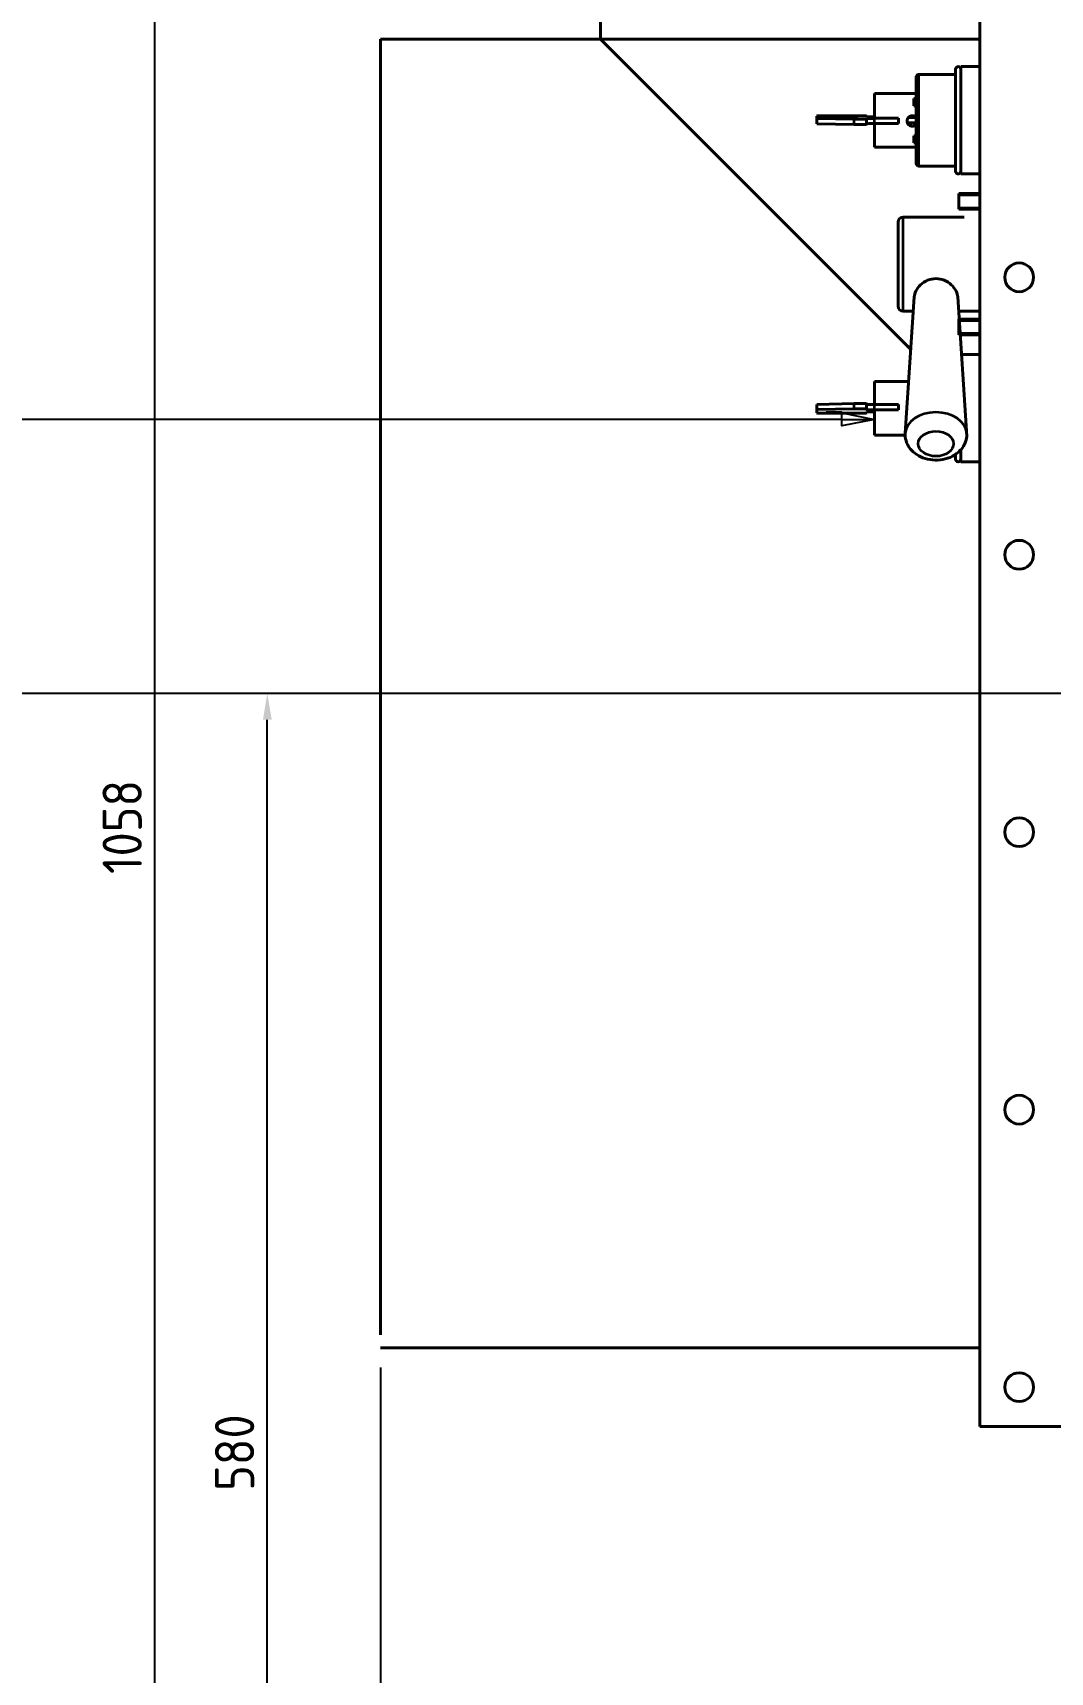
# Model space of a CAD drawing. Header units: millimetres. Extents: x 9486 to 14955, y -8999 to 1872.
# Drawn here: x 10687 to 11076, y -8356 to -7730 of the extents above; entities that cross this region are included whole.
import ezdxf

# ---------------------------------------------------------------- set-up
doc = ezdxf.new("R2010")
doc.units = ezdxf.units.MM
doc.linetypes.add('CENTER', pattern=[50.8, 31.75, -6.35, 6.35, -6.35])
for name, color, linetype, lineweight in [('가시적인 것(ISO)', 3, 'Continuous', 40), ('가시적인 좁은 것(ISO)', 3, 'Continuous', 35), ('기호(ISO)', 5, 'Continuous', 25)]:
    doc.layers.add(name, color=color, linetype=linetype, lineweight=lineweight)
doc.styles.add('치수 텍스트_PSTEK_POSCO', font='isocp.shx')
doc.dimstyles.new('치수_PSTEK_POSCO', dxfattribs={"dimscale": 5, "dimtxt": 3, "dimasz": 2, "dimexe": 2, "dimexo": 2.5, "dimgap": 1, "dimtad": 1, "dimrnd": 1e-08, "dimdsep": 46, "dimtxsty": '치수 텍스트_PSTEK_POSCO', "dimcen": 0.09, "dimdle": 10, "dimclrd": 7, "dimclre": 7, "dimclrt": 2, "dimadec": 1, "dimazin": 2, "dimtfac": 1, "dimtmove": 0, "dimatfit": 3, "dimfxl": 0, "dimtolj": 1, "dimlwd": -1, "dimlwe": -1, "dimarcsym": 0})

# ---------------------------------------------------------------- blocks, each defined once
blk = doc.blocks.new('A$C7AB41FA4')
at = {"layer": '가시적인 것(ISO)'}
for p, q in [((-550, 262.79), (-550, 484.79)), ((-405, 292.79), (-405, -267.21)), ((-634, -232.21), (-634, 262.79)), ((-405, 262.79), (-634, 262.79)), ((-431.45, 144.24), (-550, 262.79)), ((-414.3, 251.29), (-414.3, 212.29)), ((-412.3, 252.29), (-412.3, 211.29)), ((-412.3, 252.29), (-405, 252.29)), ((-429.3, 248.29), (-429.3, 215.29)), ((-428.3, 249.29), (-414.3, 249.29)), ((-445.3, 242.04), (-445.3, 232.52)), ((-445.3, 242.04), (-429.3, 242.04)), ((-430.3, 237.26), (-430.3, 240.16)), ((-430.3, 240.16), (-429.3, 240.16)), ((-430.3, 238.75), (-429.3, 238.75)), ((-467.3, 232.45), (-467.3, 233.41)), ((-453.08, 232.18), (-467.3, 232.45)), ((-467.3, 230.45), (-467.3, 232.45)), ((-464.3, 233.49), (-451.3, 233.49)), ((-457.26, 233.29), (-457.26, 233.24)), ((-457.26, 233.24), (-452.13, 233.24)), ((-457.26, 233.15), (-457.26, 233.1)), ((-452.13, 233.15), (-457.26, 233.15)), ((-452.13, 233.14), (-457.26, 233.14)), ((-457.26, 233.1), (-456.47, 233.1)), ((-457.26, 232.77), (-457.26, 232.71)), ((-457.26, 232.71), (-452.13, 232.71)), ((-457.26, 232.4), (-457.26, 232.3)), ((-456.47, 232.4), (-457.26, 232.4)), ((-456.47, 232.39), (-457.26, 232.39)), ((-457.26, 232.3), (-452.13, 232.3)), ((-456.59, 232.94), (-456.59, 232.95)), ((-456.59, 232.54), (-456.59, 232.55)), ((-456.47, 233.26), (-456.47, 233.29)), ((-456.47, 233.25), (-456.47, 233.26)), ((-455.31, 233.26), (-456.47, 233.26)), ((-455.31, 233.25), (-456.47, 233.25)), ((-456.47, 233.13), (-452.13, 233.13)), ((-456.47, 233.1), (-456.47, 233.13)), ((-456.47, 232.73), (-456.47, 232.76)), ((-456.47, 232.72), (-456.47, 232.73)), ((-454.88, 232.73), (-456.47, 232.73)), ((-454.88, 232.72), (-456.47, 232.72)), ((-456.47, 232.33), (-456.47, 232.4)), ((-455.25, 232.33), (-456.47, 232.33)), ((-456.47, 232.32), (-456.47, 232.33)), ((-455.25, 232.32), (-456.47, 232.32)), ((-455.94, 233.32), (-455.94, 233.33)), ((-455.66, 232.8), (-455.66, 232.81)), ((-455.53, 232.6), (-455.53, 232.62)), ((-455.31, 233.29), (-455.31, 233.26)), ((-455.31, 233.25), (-455.31, 233.26)), ((-455.25, 232.4), (-455.25, 232.33)), ((-454.45, 232.4), (-455.25, 232.4)), ((-454.45, 232.39), (-455.25, 232.39)), ((-455.25, 232.32), (-455.25, 232.33)), ((-454.95, 233.31), (-454.95, 233.32)), ((-454.94, 232.62), (-454.94, 232.55)), ((-454.94, 232.55), (-454.15, 232.55)), ((-454.88, 232.76), (-454.88, 232.73)), ((-454.88, 232.72), (-454.88, 232.73)), ((-454.7, 233.01), (-454.7, 233.02)), ((-454.7, 232.49), (-454.7, 232.5)), ((-454.69, 232.9), (-454.69, 232.91)), ((-454.51, 233.26), (-454.51, 233.29)), ((-454.51, 233.25), (-454.51, 233.26)), ((-452.92, 233.26), (-454.51, 233.26)), ((-452.92, 233.25), (-454.51, 233.25)), ((-454.45, 232.33), (-454.45, 232.4)), ((-452.13, 232.33), (-454.45, 232.33)), ((-454.45, 232.32), (-454.45, 232.33)), ((-452.13, 232.32), (-454.45, 232.32)), ((-454.15, 232.55), (-454.15, 232.6)), ((-454.08, 232.73), (-454.08, 232.77)), ((-452.13, 232.73), (-454.08, 232.73)), ((-454.08, 232.72), (-454.08, 232.73)), ((-452.13, 232.72), (-454.08, 232.72)), ((-453.72, 233.33), (-453.72, 233.34)), ((-452.92, 233.29), (-452.92, 233.26)), ((-452.92, 233.25), (-452.92, 233.26)), ((-452.8, 232.94), (-452.8, 232.95)), ((-452.8, 232.54), (-452.8, 232.55)), ((-452.13, 233.24), (-452.13, 233.3)), ((-452.13, 233.13), (-452.13, 233.15)), ((-452.13, 232.71), (-452.13, 232.73)), ((-452.13, 232.3), (-452.13, 232.33)), ((-448.3, 233.41), (-448.3, 233.13)), ((-448.3, 232.44), (-448.3, 232.24)), ((-448.3, 230.24), (-448.3, 232.24)), ((-436.1, 232.52), (-445.3, 232.52)), ((-436.1, 232.52), (-445.3, 232.52)), ((-436.1, 232.52), (-436.1, 232.52)), ((-436.1, 230.52), (-436.1, 232.52)), ((-429.3, 232.83), (-432.36, 232.77)), ((-430.3, 237.7), (-429.3, 237.7)), ((-430.3, 237.26), (-429.3, 237.26)), ((-429.5, 232.99), (-429.43, 232.98)), ((-453.08, 230.18), (-467.3, 230.45)), ((-436.1, 230.52), (-445.3, 230.52)), ((-445.3, 230.52), (-445.3, 221.54)), ((-429.3, 230.83), (-432.63, 230.77)), ((-430.3, 223.12), (-430.3, 225.88)), ((-430.3, 225.88), (-429.3, 225.88)), ((-445.3, 221.54), (-429.3, 221.54)), ((-430.3, 224.83), (-429.3, 224.83)), ((-430.3, 224.61), (-429.3, 224.61)), ((-430.3, 223.12), (-429.3, 223.12)), ((-428.3, 214.29), (-414.3, 214.29)), ((-412.3, 211.29), (-405, 211.29)), ((-413, 203.79), (-413, 197.79)), ((-405, 203.79), (-413, 203.79)), ((-413, 203.79), (-413, 197.79)), ((-411, 203.79), (-413, 203.79)), ((-411, 194.79), (-434.3, 194.79)), ((-405, 197.79), (-413, 197.79)), ((-411, 197.79), (-413, 197.79)), ((-436.3, 192.79), (-436.3, 160.79)), ((-430.13, 164.34), (-433.54, 112.29)), ((-413.47, 164.34), (-409.98, 111.11)), ((-430.49, 158.79), (-434.3, 158.79)), ((-405, 158.79), (-413.11, 158.79)), ((-413, 155.79), (-413, 149.79)), ((-405, 155.79), (-413, 155.79)), ((-411, 155.79), (-412.91, 155.79)), ((-405, 149.79), (-413, 149.79)), ((-411, 149.79), (-412.52, 149.79)), ((-412.03, 142.29), (-405, 142.29)), ((-445.3, 132.04), (-445.3, 123.14)), ((-445.3, 132.04), (-432.25, 132.04)), ((-453.08, 123.58), (-467.3, 123.23)), ((-467.3, 121.23), (-467.3, 123.23)), ((-453.08, 121.58), (-467.3, 121.23)), ((-467.3, 121.23), (-467.3, 119.98)), ((-464.3, 119.88), (-451.3, 119.88)), ((-448.3, 121.5), (-448.3, 123.5)), ((-448.3, 121.24), (-448.3, 121.5)), ((-448.3, 119.98), (-448.3, 120.34)), ((-436.1, 123.14), (-445.3, 123.14)), ((-436.1, 121.14), (-445.3, 121.14)), ((-436.1, 121.14), (-445.3, 121.14)), ((-445.3, 121.14), (-445.3, 111.54)), ((-436.1, 121.14), (-436.1, 123.14)), ((-436.1, 121.14), (-436.1, 121.14)), ((-445.3, 111.54), (-433.56, 111.54)), ((-414.3, 104.15), (-414.3, 102.29)), ((-412.3, 105.91), (-412.3, 101.29)), ((-412.3, 101.29), (-405, 101.29)), ((-405, -237.21), (-634, -237.21)), ((-405, -267.21), (-195, -267.21))]:
    blk.add_line(p, q, dxfattribs=at)
for centre in [(-390, 171.79), (-390, 65.79), (-390, -40.21), (-390, -146.21), (-390, -252.21)]:
    blk.add_circle(centre, 5.5, dxfattribs=at)
for centre, radius, start, end in [((-413.3, 251.29), 1, 0, 180), ((-428.3, 248.29), 1, 90, 180), ((-428.3, 215.29), 1, 180, 270), ((-413.3, 212.29), 1, 180, 0), ((-434.3, 192.79), 2, 90, 180), ((-434.3, 160.79), 2, 180, 270), ((-413.3, 102.29), 1, 180, 0)]:
    blk.add_arc(centre, radius, start, end, dxfattribs=at)
for centre, major_axis, ratio, start_param, end_param in [((-464.3, 233.41), (-3, 0), 0.025997, 4.712389, 6.283185), ((-451.3, 232.24), (3, 0), 0.025997, 4.077362, 6.283185), ((-451.3, 233.41), (3, 0), 0.025997, 0, 1.570796), ((-445.3, 233.13), (-3, 0), 0.025997, 0, 1.570796), ((-445.3, 232.44), (-3, 0), 0.025997, 4.712389, 6.283185), ((-430.4, 232.98), (1, 0), 0.025997, 0.436332, 1.416155), ((-451.3, 230.24), (3, 0), 0.025997, 4.077362, 6.283185), ((-445.3, 230.45), (-3, 0), 0.025997, 4.712389, 6.283185), ((-464.3, 119.98), (-3, 0), 0.033843, 0, 1.570796), ((-451.3, 123.5), (3, 0), 0.033843, 0, 2.205823), ((-451.3, 121.5), (3, 0), 0.033843, 0, 2.205823), ((-451.3, 119.98), (3, 0), 0.033843, 4.712389, 6.283185), ((-445.3, 123.24), (-3, 0), 0.033843, 0, 1.570796), ((-445.3, 121.24), (-3, 0), 0.033843, 0, 1.570796), ((-445.3, 120.34), (-3, 0), 0.033843, 4.712389, 6.283185)]:
    blk.add_ellipse(centre, major_axis=major_axis, ratio=ratio, start_param=start_param, end_param=end_param, dxfattribs=at)
for centre, ratio in [((-460.8, 233.32), 0.025997), ((-460.8, 120.1), 0.033843)]:
    blk.add_ellipse(centre, major_axis=(-3, 0), ratio=ratio, dxfattribs=at)
for points, knots in [([(-454.7, 233.02), (-454.79, 233.02), (-454.97, 233.02), (-455.23, 233.02), (-455.49, 233.02), (-455.73, 233.02), (-455.97, 233.02), (-456.19, 233.01), (-456.4, 233.01), (-456.6, 233), (-456.78, 233), (-456.95, 232.99), (-457.08, 232.99), (-457.19, 232.98), (-457.28, 232.97), (-457.34, 232.97), (-457.38, 232.96), (-457.38, 232.96), (-457.39, 232.95)], [0, 0, 0, 0, 0.06397, 0.126284, 0.187359, 0.247797, 0.308455, 0.370012, 0.432899, 0.497705, 0.562762, 0.626042, 0.687967, 0.749142, 0.810408, 0.872191, 0.935137, 1, 1, 1, 1]), ([(-457.39, 232.95), (-457.38, 232.95), (-457.38, 232.95), (-457.34, 232.94), (-457.28, 232.93), (-457.19, 232.93), (-457.08, 232.92), (-456.95, 232.91), (-456.78, 232.91), (-456.6, 232.9), (-456.4, 232.9), (-456.19, 232.89), (-455.97, 232.89), (-455.73, 232.89), (-455.49, 232.88), (-455.23, 232.88), (-454.97, 232.88), (-454.79, 232.88), (-454.7, 232.88)], [0, 0, 0, 0, 0.06547, 0.129019, 0.191178, 0.252596, 0.313915, 0.375781, 0.439001, 0.503662, 0.568253, 0.630807, 0.692068, 0.75257, 0.812874, 0.873837, 0.936091, 1, 1, 1, 1]), ([(-455.53, 232.62), (-455.6, 232.62), (-455.74, 232.62), (-455.93, 232.62), (-456.12, 232.61), (-456.29, 232.61), (-456.45, 232.61), (-456.61, 232.6), (-456.75, 232.6), (-456.88, 232.6), (-457, 232.59), (-457.1, 232.59), (-457.19, 232.58), (-457.26, 232.58), (-457.32, 232.57), (-457.36, 232.56), (-457.38, 232.56), (-457.39, 232.56), (-457.39, 232.55)], [0, 0, 0, 0, 0.0633749, 0.1254347, 0.1864607, 0.2472335, 0.3077299, 0.3688333, 0.4307596, 0.493706, 0.5568809, 0.619424, 0.681458, 0.743422, 0.8059276, 0.8693469, 0.9340054, 1, 1, 1, 1]), ([(-457.39, 232.55), (-457.38, 232.55), (-457.38, 232.55), (-457.34, 232.54), (-457.28, 232.53), (-457.19, 232.53), (-457.08, 232.52), (-456.95, 232.51), (-456.78, 232.51), (-456.63, 232.5), (-456.5, 232.5), (-456.4, 232.5), (-456.29, 232.5), (-456.19, 232.49), (-456.08, 232.49), (-455.96, 232.49), (-455.85, 232.49), (-455.73, 232.49), (-455.61, 232.49), (-455.49, 232.48), (-455.36, 232.48), (-455.23, 232.48), (-455.1, 232.48), (-454.97, 232.48), (-454.83, 232.48), (-454.74, 232.48), (-454.7, 232.48)], [0, 0, 0, 0, 0.06441, 0.127132, 0.188695, 0.249953, 0.311314, 0.373402, 0.436996, 0.502323, 0.535227, 0.567532, 0.599318, 0.630488, 0.661426, 0.692087, 0.722564, 0.752841, 0.783023, 0.813158, 0.843527, 0.8741, 0.904848, 0.936221, 0.967709, 1, 1, 1, 1]), ([(-454.7, 233.01), (-454.79, 233.01), (-454.97, 233.01), (-455.23, 233.01), (-455.49, 233.01), (-455.73, 233.01), (-455.97, 233.01), (-456.19, 233), (-456.4, 233), (-456.6, 232.99), (-456.78, 232.99), (-456.95, 232.98), (-457.08, 232.98), (-457.19, 232.97), (-457.28, 232.96), (-457.34, 232.96), (-457.37, 232.95), (-457.38, 232.95), (-457.38, 232.95)], [0, 0, 0, 0, 0.06397, 0.1262838, 0.1873587, 0.2477972, 0.308455, 0.370012, 0.4328989, 0.4977051, 0.5627616, 0.6260422, 0.6879671, 0.7491425, 0.810408, 0.8721912, 0.9351372, 0.9552497, 0.9552497, 0.9552497, 0.9552497]), ([(-455.53, 232.61), (-455.6, 232.61), (-455.74, 232.61), (-455.93, 232.61), (-456.12, 232.6), (-456.29, 232.6), (-456.45, 232.6), (-456.61, 232.59), (-456.75, 232.59), (-456.88, 232.59), (-457, 232.58), (-457.1, 232.58), (-457.19, 232.57), (-457.26, 232.57), (-457.32, 232.56), (-457.36, 232.55), (-457.37, 232.55), (-457.38, 232.55), (-457.38, 232.55)], [0, 0, 0, 0, 0.0633749, 0.1254347, 0.1864607, 0.2472335, 0.3077299, 0.3688333, 0.4307596, 0.493706, 0.5568809, 0.619424, 0.681458, 0.743422, 0.8059276, 0.8693469, 0.9340054, 0.9411148, 0.9411148, 0.9411148, 0.9411148]), ([(-455.94, 233.33), (-455.98, 233.33), (-456.07, 233.33), (-456.19, 233.33), (-456.31, 233.33), (-456.42, 233.33), (-456.53, 233.33), (-456.64, 233.33), (-456.75, 233.33), (-456.86, 233.32), (-456.95, 233.32), (-457.04, 233.32), (-457.11, 233.31), (-457.17, 233.31), (-457.21, 233.31), (-457.24, 233.3), (-457.26, 233.3), (-457.26, 233.29), (-457.26, 233.29)], [0, 0, 0, 0, 0.054271, 0.10739, 0.160881, 0.214697, 0.269321, 0.325881, 0.384242, 0.445346, 0.507599, 0.570063, 0.63424, 0.700202, 0.769318, 0.841918, 0.918659, 1, 1, 1, 1]), ([(-455.94, 233.32), (-455.98, 233.32), (-456.07, 233.32), (-456.19, 233.32), (-456.31, 233.32), (-456.42, 233.32), (-456.53, 233.32), (-456.64, 233.32), (-456.75, 233.32), (-456.86, 233.31), (-456.95, 233.31), (-457.04, 233.31), (-457.11, 233.3), (-457.17, 233.3), (-457.21, 233.3), (-457.24, 233.29), (-457.26, 233.29), (-457.26, 233.28), (-457.26, 233.28)], [0, 0, 0, 0, 0.054271, 0.10739, 0.160881, 0.214697, 0.269321, 0.325881, 0.384242, 0.445346, 0.507599, 0.570063, 0.63424, 0.700202, 0.769318, 0.841918, 0.918659, 1, 1, 1, 1]), ([(-455.66, 232.81), (-455.72, 232.81), (-455.83, 232.81), (-456, 232.81), (-456.16, 232.81), (-456.31, 232.81), (-456.45, 232.8), (-456.58, 232.8), (-456.71, 232.8), (-456.82, 232.8), (-456.92, 232.79), (-457.01, 232.79), (-457.09, 232.79), (-457.15, 232.78), (-457.2, 232.78), (-457.24, 232.78), (-457.26, 232.77), (-457.26, 232.77), (-457.26, 232.77)], [0, 0, 0, 0, 0.069909, 0.136933, 0.202086, 0.265329, 0.328313, 0.391445, 0.455274, 0.52067, 0.585772, 0.648493, 0.709238, 0.768123, 0.826384, 0.883811, 0.941609, 1, 1, 1, 1]), ([(-455.66, 232.8), (-455.72, 232.8), (-455.83, 232.8), (-456, 232.8), (-456.16, 232.8), (-456.31, 232.8), (-456.45, 232.79), (-456.58, 232.79), (-456.71, 232.79), (-456.82, 232.79), (-456.92, 232.78), (-457.01, 232.78), (-457.09, 232.78), (-457.15, 232.77), (-457.2, 232.77), (-457.24, 232.77), (-457.26, 232.76), (-457.26, 232.76), (-457.26, 232.76)], [0, 0, 0, 0, 0.069909, 0.136933, 0.202086, 0.265329, 0.328313, 0.391445, 0.455274, 0.52067, 0.585772, 0.648493, 0.709238, 0.768123, 0.826384, 0.883811, 0.941609, 1, 1, 1, 1]), ([(-456.59, 232.95), (-456.59, 232.95), (-456.59, 232.96), (-456.56, 232.96), (-456.52, 232.97), (-456.46, 232.97), (-456.38, 232.98), (-456.28, 232.98), (-456.17, 232.98), (-456.04, 232.99), (-455.9, 232.99), (-455.75, 232.99), (-455.59, 233), (-455.42, 233), (-455.25, 233), (-455.07, 233), (-454.88, 233), (-454.75, 233), (-454.69, 233)], [0, 0, 0, 0, 0.0632441, 0.1244499, 0.1849508, 0.2446018, 0.3048955, 0.3657877, 0.4281946, 0.4926964, 0.5575205, 0.6207042, 0.6825881, 0.7443622, 0.8065622, 0.8694389, 0.9335027, 1, 1, 1, 1]), ([(-454.69, 232.91), (-454.75, 232.91), (-454.88, 232.91), (-455.07, 232.91), (-455.25, 232.91), (-455.42, 232.91), (-455.59, 232.91), (-455.75, 232.91), (-455.9, 232.92), (-456.04, 232.92), (-456.17, 232.92), (-456.28, 232.93), (-456.38, 232.93), (-456.46, 232.93), (-456.52, 232.94), (-456.56, 232.94), (-456.59, 232.95), (-456.59, 232.95), (-456.59, 232.95)], [0, 0, 0, 0, 0.066214, 0.130004, 0.192612, 0.254651, 0.316026, 0.377646, 0.44056, 0.505107, 0.569334, 0.63173, 0.692637, 0.752964, 0.813275, 0.874146, 0.936054, 1, 1, 1, 1]), ([(-454.69, 232.9), (-454.75, 232.9), (-454.88, 232.9), (-455.07, 232.9), (-455.25, 232.9), (-455.42, 232.9), (-455.59, 232.9), (-455.75, 232.9), (-455.9, 232.91), (-456.04, 232.91), (-456.17, 232.91), (-456.28, 232.92), (-456.38, 232.92), (-456.46, 232.92), (-456.52, 232.93), (-456.56, 232.93), (-456.59, 232.94), (-456.59, 232.94), (-456.59, 232.94)], [0, 0, 0, 0, 0.066214, 0.130004, 0.192612, 0.254651, 0.316026, 0.377646, 0.44056, 0.505107, 0.569334, 0.63173, 0.692637, 0.752964, 0.813275, 0.874146, 0.936054, 1, 1, 1, 1]), ([(-456.59, 232.55), (-456.59, 232.55), (-456.59, 232.56), (-456.57, 232.56), (-456.55, 232.56), (-456.51, 232.57), (-456.47, 232.57), (-456.41, 232.57), (-456.35, 232.58), (-456.27, 232.58), (-456.19, 232.58), (-456.1, 232.59), (-456.02, 232.59), (-455.93, 232.59), (-455.83, 232.59), (-455.74, 232.59), (-455.64, 232.59), (-455.57, 232.6), (-455.53, 232.6)], [0, 0, 0, 0, 0.071725, 0.141046, 0.208373, 0.273911, 0.338456, 0.402197, 0.465808, 0.529545, 0.592987, 0.654546, 0.714661, 0.773858, 0.831346, 0.888345, 0.94407, 1, 1, 1, 1]), ([(-454.7, 232.5), (-454.76, 232.5), (-454.88, 232.5), (-455.06, 232.51), (-455.23, 232.51), (-455.4, 232.51), (-455.56, 232.51), (-455.72, 232.51), (-455.87, 232.52), (-456.02, 232.52), (-456.15, 232.52), (-456.27, 232.53), (-456.37, 232.53), (-456.45, 232.53), (-456.51, 232.54), (-456.56, 232.54), (-456.59, 232.55), (-456.59, 232.55), (-456.59, 232.55)], [0, 0, 0, 0, 0.062282, 0.123138, 0.183104, 0.243357, 0.303669, 0.365362, 0.428382, 0.493438, 0.558739, 0.621894, 0.683729, 0.745316, 0.80683, 0.869308, 0.93351, 1, 1, 1, 1]), ([(-454.7, 232.49), (-454.76, 232.49), (-454.88, 232.49), (-455.06, 232.5), (-455.23, 232.5), (-455.4, 232.5), (-455.56, 232.5), (-455.72, 232.5), (-455.87, 232.51), (-456.02, 232.51), (-456.15, 232.51), (-456.27, 232.52), (-456.37, 232.52), (-456.45, 232.52), (-456.51, 232.53), (-456.56, 232.53), (-456.59, 232.54), (-456.59, 232.54), (-456.59, 232.54)], [0, 0, 0, 0, 0.062282, 0.123138, 0.183104, 0.243357, 0.303669, 0.365362, 0.428382, 0.493438, 0.558739, 0.621894, 0.683729, 0.745316, 0.80683, 0.869308, 0.93351, 1, 1, 1, 1]), ([(-456.47, 233.29), (-456.47, 233.29), (-456.47, 233.29), (-456.46, 233.3), (-456.45, 233.3), (-456.42, 233.3), (-456.4, 233.3), (-456.37, 233.3), (-456.33, 233.3), (-456.27, 233.31), (-456.2, 233.31), (-456.1, 233.31), (-455.99, 233.31), (-455.92, 233.31), (-455.89, 233.31)], [0, 0, 0, 0, 0.078433, 0.152389, 0.223413, 0.290239, 0.355514, 0.4183, 0.48121, 0.544347, 0.666179, 0.779804, 0.890324, 1, 1, 1, 1]), ([(-456.47, 232.76), (-456.47, 232.77), (-456.46, 232.77), (-456.42, 232.77), (-456.35, 232.78), (-456.27, 232.78), (-456.2, 232.78), (-456.14, 232.78), (-456.07, 232.78), (-456, 232.78), (-455.93, 232.78), (-455.84, 232.78), (-455.76, 232.78), (-455.7, 232.78), (-455.67, 232.78)], [0, 0, 0, 0, 0.115007, 0.229516, 0.347298, 0.472802, 0.537058, 0.600009, 0.662895, 0.725717, 0.790677, 0.857337, 0.926651, 1, 1, 1, 1]), ([(-454.95, 233.32), (-454.95, 233.32), (-454.96, 233.32), (-454.97, 233.32), (-455, 233.32), (-455.03, 233.32), (-455.07, 233.32), (-455.11, 233.32), (-455.17, 233.32), (-455.24, 233.33), (-455.31, 233.33), (-455.38, 233.33), (-455.47, 233.33), (-455.55, 233.33), (-455.64, 233.33), (-455.74, 233.33), (-455.84, 233.33), (-455.91, 233.33), (-455.94, 233.33)], [0, 0, 0, 0, 0.005274, 0.020418, 0.046636, 0.083372, 0.129984, 0.187113, 0.254718, 0.332803, 0.415179, 0.496294, 0.577422, 0.658218, 0.740281, 0.823819, 0.910154, 1, 1, 1, 1]), ([(-454.95, 233.31), (-454.95, 233.31), (-454.96, 233.31), (-454.97, 233.31), (-455, 233.31), (-455.03, 233.31), (-455.07, 233.31), (-455.11, 233.31), (-455.17, 233.31), (-455.24, 233.32), (-455.31, 233.32), (-455.38, 233.32), (-455.47, 233.32), (-455.55, 233.32), (-455.64, 233.32), (-455.74, 233.32), (-455.84, 233.32), (-455.91, 233.32), (-455.94, 233.32)], [0, 0, 0, 0, 0.005274, 0.020418, 0.046636, 0.083372, 0.129984, 0.187113, 0.254718, 0.332803, 0.415179, 0.496294, 0.577422, 0.658218, 0.740281, 0.823819, 0.910154, 1, 1, 1, 1]), ([(-455.89, 233.31), (-455.85, 233.31), (-455.78, 233.31), (-455.68, 233.31), (-455.58, 233.31), (-455.5, 233.31), (-455.45, 233.3), (-455.41, 233.3), (-455.38, 233.3), (-455.35, 233.3), (-455.33, 233.3), (-455.32, 233.3), (-455.31, 233.29), (-455.31, 233.29), (-455.31, 233.29)], [0, 0, 0, 0, 0.109636, 0.220116, 0.334575, 0.456362, 0.519476, 0.582364, 0.644615, 0.709867, 0.776668, 0.847666, 0.921596, 1, 1, 1, 1]), ([(-455.67, 232.78), (-455.64, 232.78), (-455.58, 232.78), (-455.5, 232.78), (-455.42, 232.78), (-455.35, 232.78), (-455.28, 232.78), (-455.22, 232.78), (-455.15, 232.78), (-455.08, 232.78), (-455, 232.78), (-454.93, 232.77), (-454.89, 232.77), (-454.88, 232.77), (-454.88, 232.76)], [0, 0, 0, 0, 0.0689271, 0.1353421, 0.1998924, 0.2628274, 0.3258005, 0.3888875, 0.4520883, 0.5182866, 0.6468784, 0.7669486, 0.8834435, 1, 1, 1, 1]), ([(-454.08, 232.77), (-454.09, 232.77), (-454.09, 232.77), (-454.11, 232.78), (-454.14, 232.78), (-454.19, 232.78), (-454.25, 232.79), (-454.33, 232.79), (-454.42, 232.79), (-454.52, 232.8), (-454.63, 232.8), (-454.76, 232.8), (-454.89, 232.8), (-455.03, 232.81), (-455.17, 232.81), (-455.33, 232.81), (-455.49, 232.81), (-455.6, 232.81), (-455.66, 232.81)], [0, 0, 0, 0, 0.05998, 0.118968, 0.177474, 0.2364, 0.296069, 0.356869, 0.419289, 0.484327, 0.549383, 0.612895, 0.675306, 0.737718, 0.800338, 0.864752, 0.931121, 1, 1, 1, 1]), ([(-454.08, 232.76), (-454.09, 232.76), (-454.09, 232.76), (-454.11, 232.77), (-454.14, 232.77), (-454.19, 232.77), (-454.25, 232.78), (-454.33, 232.78), (-454.42, 232.78), (-454.52, 232.79), (-454.63, 232.79), (-454.76, 232.79), (-454.89, 232.79), (-455.03, 232.8), (-455.17, 232.8), (-455.33, 232.8), (-455.49, 232.8), (-455.6, 232.8), (-455.66, 232.8)], [0, 0, 0, 0, 0.05998, 0.118968, 0.177474, 0.2364, 0.296069, 0.356869, 0.419289, 0.484327, 0.549383, 0.612895, 0.675306, 0.737718, 0.800338, 0.864752, 0.931121, 1, 1, 1, 1]), ([(-453.72, 233.34), (-453.77, 233.34), (-453.88, 233.34), (-454.03, 233.34), (-454.17, 233.34), (-454.3, 233.34), (-454.41, 233.34), (-454.51, 233.33), (-454.6, 233.33), (-454.68, 233.33), (-454.74, 233.33), (-454.79, 233.33), (-454.84, 233.32), (-454.88, 233.32), (-454.91, 233.32), (-454.93, 233.32), (-454.94, 233.32), (-454.95, 233.32), (-454.95, 233.32)], [0, 0, 0, 0, 0.105646, 0.204516, 0.296198, 0.381522, 0.46299, 0.540907, 0.616999, 0.693286, 0.76542, 0.827434, 0.880047, 0.923399, 0.956632, 0.980963, 0.995178, 1, 1, 1, 1]), ([(-453.72, 233.33), (-453.77, 233.33), (-453.88, 233.33), (-454.03, 233.33), (-454.17, 233.33), (-454.3, 233.33), (-454.41, 233.33), (-454.51, 233.32), (-454.6, 233.32), (-454.68, 233.32), (-454.74, 233.32), (-454.79, 233.32), (-454.84, 233.31), (-454.88, 233.31), (-454.91, 233.31), (-454.93, 233.31), (-454.94, 233.31), (-454.95, 233.31), (-454.95, 233.31)], [0, 0, 0, 0, 0.105646, 0.204516, 0.296198, 0.381522, 0.46299, 0.540907, 0.616999, 0.693286, 0.76542, 0.827434, 0.880047, 0.923399, 0.956632, 0.980963, 0.995178, 1, 1, 1, 1]), ([(-452.01, 232.55), (-452.01, 232.56), (-452.01, 232.56), (-452.05, 232.57), (-452.1, 232.57), (-452.18, 232.58), (-452.28, 232.58), (-452.4, 232.59), (-452.55, 232.59), (-452.68, 232.6), (-452.8, 232.6), (-452.9, 232.61), (-453.01, 232.61), (-453.12, 232.61), (-453.23, 232.61), (-453.36, 232.62), (-453.49, 232.62), (-453.62, 232.62), (-453.77, 232.62), (-453.92, 232.62), (-454.07, 232.62), (-454.23, 232.62), (-454.4, 232.62), (-454.58, 232.62), (-454.76, 232.62), (-454.88, 232.62), (-454.94, 232.62)], [0, 0, 0, 0, 0.051177, 0.10259, 0.155175, 0.209121, 0.264631, 0.32256, 0.382654, 0.445788, 0.477855, 0.50964, 0.541143, 0.572674, 0.60422, 0.636399, 0.668591, 0.701701, 0.735311, 0.769685, 0.805283, 0.841591, 0.87934, 0.9182, 0.958466, 1, 1, 1, 1]), ([(-452.01, 232.55), (-452.01, 232.55), (-452.02, 232.55), (-452.05, 232.56), (-452.1, 232.56), (-452.18, 232.57), (-452.28, 232.57), (-452.4, 232.58), (-452.55, 232.58), (-452.68, 232.59), (-452.8, 232.59), (-452.9, 232.6), (-453.01, 232.6), (-453.12, 232.6), (-453.23, 232.6), (-453.36, 232.61), (-453.49, 232.61), (-453.62, 232.61), (-453.77, 232.61), (-453.92, 232.61), (-454.07, 232.61), (-454.23, 232.61), (-454.4, 232.61), (-454.58, 232.61), (-454.76, 232.61), (-454.88, 232.61), (-454.94, 232.61)], [0.039526, 0.039526, 0.039526, 0.039526, 0.0511772, 0.10259, 0.1551747, 0.2091206, 0.2646312, 0.3225597, 0.3826544, 0.4457876, 0.4778553, 0.5096396, 0.5411429, 0.5726743, 0.6042201, 0.6363986, 0.6685913, 0.7017014, 0.7353112, 0.769685, 0.8052825, 0.841591, 0.87934, 0.9181997, 0.9584655, 1, 1, 1, 1]), ([(-452.01, 232.95), (-452.01, 232.96), (-452.01, 232.96), (-452.05, 232.97), (-452.11, 232.97), (-452.2, 232.98), (-452.31, 232.99), (-452.45, 232.99), (-452.61, 233), (-452.8, 233), (-453, 233.01), (-453.21, 233.01), (-453.43, 233.02), (-453.67, 233.02), (-453.91, 233.02), (-454.16, 233.02), (-454.43, 233.02), (-454.61, 233.02), (-454.7, 233.02)], [0, 0, 0, 0, 0.064915, 0.127912, 0.189797, 0.251186, 0.312506, 0.374481, 0.437945, 0.503352, 0.568537, 0.631651, 0.693257, 0.753763, 0.814041, 0.874948, 0.936649, 1, 1, 1, 1]), ([(-452.01, 232.95), (-452.01, 232.95), (-452.02, 232.95), (-452.05, 232.96), (-452.11, 232.96), (-452.2, 232.97), (-452.31, 232.98), (-452.45, 232.98), (-452.61, 232.99), (-452.8, 232.99), (-453, 233), (-453.21, 233), (-453.43, 233.01), (-453.67, 233.01), (-453.91, 233.01), (-454.16, 233.01), (-454.43, 233.01), (-454.61, 233.01), (-454.7, 233.01)], [0.0447881, 0.0447881, 0.0447881, 0.0447881, 0.0649152, 0.1279121, 0.1897973, 0.2511861, 0.312506, 0.3744809, 0.4379455, 0.5033519, 0.5685365, 0.6316508, 0.6932574, 0.7537633, 0.8140407, 0.8749482, 0.9366485, 1, 1, 1, 1]), ([(-454.7, 232.88), (-454.61, 232.88), (-454.43, 232.88), (-454.17, 232.88), (-453.91, 232.88), (-453.67, 232.89), (-453.44, 232.89), (-453.21, 232.89), (-453, 232.9), (-452.8, 232.9), (-452.61, 232.91), (-452.45, 232.91), (-452.31, 232.92), (-452.2, 232.93), (-452.11, 232.93), (-452.05, 232.94), (-452.01, 232.95), (-452.01, 232.95), (-452.01, 232.95)], [0, 0, 0, 0, 0.063291, 0.124932, 0.185727, 0.24587, 0.30622, 0.36753, 0.430311, 0.495281, 0.560293, 0.623697, 0.685612, 0.747076, 0.808616, 0.870877, 0.934477, 1, 1, 1, 1]), ([(-452.8, 232.55), (-452.8, 232.55), (-452.8, 232.55), (-452.83, 232.54), (-452.88, 232.54), (-452.94, 232.53), (-453.02, 232.53), (-453.12, 232.53), (-453.23, 232.52), (-453.37, 232.52), (-453.51, 232.52), (-453.66, 232.51), (-453.82, 232.51), (-453.99, 232.51), (-454.15, 232.51), (-454.33, 232.51), (-454.51, 232.5), (-454.63, 232.5), (-454.7, 232.5)], [0, 0, 0, 0, 0.066403, 0.130474, 0.192871, 0.254193, 0.315555, 0.376959, 0.439829, 0.50459, 0.569315, 0.632252, 0.693585, 0.754406, 0.81458, 0.875412, 0.93683, 1, 1, 1, 1]), ([(-454.7, 232.48), (-454.65, 232.48), (-454.56, 232.48), (-454.42, 232.48), (-454.29, 232.48), (-454.16, 232.48), (-454.03, 232.48), (-453.91, 232.48), (-453.78, 232.49), (-453.66, 232.49), (-453.54, 232.49), (-453.43, 232.49), (-453.32, 232.49), (-453.21, 232.49), (-453.1, 232.5), (-452.99, 232.5), (-452.89, 232.5), (-452.76, 232.5), (-452.61, 232.51), (-452.45, 232.51), (-452.31, 232.52), (-452.2, 232.53), (-452.11, 232.53), (-452.05, 232.54), (-452.01, 232.55), (-452.01, 232.55), (-452.01, 232.55)], [0, 0, 0, 0, 0.032289, 0.063776, 0.095148, 0.125894, 0.156465, 0.186833, 0.217177, 0.24715, 0.277628, 0.307906, 0.338566, 0.369502, 0.40085, 0.432462, 0.46493, 0.497833, 0.563156, 0.626617, 0.688701, 0.750059, 0.811314, 0.872875, 0.935594, 1, 1, 1, 1]), ([(-452.8, 232.54), (-452.8, 232.54), (-452.8, 232.54), (-452.83, 232.53), (-452.88, 232.53), (-452.94, 232.52), (-453.02, 232.52), (-453.12, 232.52), (-453.23, 232.51), (-453.37, 232.51), (-453.51, 232.51), (-453.66, 232.5), (-453.82, 232.5), (-453.99, 232.5), (-454.15, 232.5), (-454.33, 232.5), (-454.51, 232.49), (-454.63, 232.49), (-454.7, 232.49)], [0, 0, 0, 0, 0.066403, 0.130474, 0.192871, 0.254193, 0.315555, 0.376959, 0.439829, 0.50459, 0.569315, 0.632252, 0.693585, 0.754406, 0.81458, 0.875412, 0.93683, 1, 1, 1, 1]), ([(-454.69, 233), (-454.63, 233), (-454.5, 233), (-454.31, 233), (-454.14, 233), (-453.96, 233), (-453.8, 233), (-453.64, 232.99), (-453.49, 232.99), (-453.35, 232.99), (-453.22, 232.98), (-453.11, 232.98), (-453.01, 232.98), (-452.94, 232.97), (-452.88, 232.97), (-452.83, 232.96), (-452.81, 232.96), (-452.8, 232.95), (-452.8, 232.95)], [0, 0, 0, 0, 0.065473, 0.129162, 0.191669, 0.253205, 0.314946, 0.377093, 0.440281, 0.505381, 0.570157, 0.63283, 0.693807, 0.754357, 0.814262, 0.87502, 0.936487, 1, 1, 1, 1]), ([(-452.8, 232.95), (-452.8, 232.95), (-452.81, 232.95), (-452.83, 232.94), (-452.88, 232.94), (-452.94, 232.93), (-453.01, 232.93), (-453.11, 232.93), (-453.22, 232.92), (-453.35, 232.92), (-453.49, 232.92), (-453.64, 232.91), (-453.8, 232.91), (-453.96, 232.91), (-454.14, 232.91), (-454.31, 232.91), (-454.5, 232.91), (-454.63, 232.91), (-454.69, 232.91)], [0, 0, 0, 0, 0.0642169, 0.1263866, 0.1875158, 0.248082, 0.3086649, 0.3696568, 0.4323176, 0.4968162, 0.5616371, 0.6245545, 0.6864353, 0.747774, 0.8091524, 0.871392, 0.9348072, 1, 1, 1, 1]), ([(-452.8, 232.94), (-452.8, 232.94), (-452.81, 232.94), (-452.83, 232.93), (-452.88, 232.93), (-452.94, 232.92), (-453.01, 232.92), (-453.11, 232.92), (-453.22, 232.91), (-453.35, 232.91), (-453.49, 232.91), (-453.64, 232.9), (-453.8, 232.9), (-453.96, 232.9), (-454.14, 232.9), (-454.31, 232.9), (-454.5, 232.9), (-454.63, 232.9), (-454.69, 232.9)], [0, 0, 0, 0, 0.0642169, 0.1263866, 0.1875158, 0.248082, 0.3086649, 0.3696568, 0.4323176, 0.4968162, 0.5616371, 0.6245545, 0.6864353, 0.747774, 0.8091524, 0.871392, 0.9348072, 1, 1, 1, 1]), ([(-454.51, 233.29), (-454.51, 233.3), (-454.51, 233.3), (-454.46, 233.3), (-454.39, 233.31), (-454.31, 233.31), (-454.24, 233.31), (-454.18, 233.31), (-454.11, 233.31), (-454.04, 233.31), (-453.97, 233.31), (-453.89, 233.32), (-453.8, 233.32), (-453.75, 233.32), (-453.72, 233.32)], [0, 0, 0, 0, 0.117128, 0.23316, 0.353512, 0.480979, 0.546226, 0.609576, 0.67174, 0.734132, 0.797573, 0.862843, 0.929797, 1, 1, 1, 1]), ([(-454.15, 232.6), (-454.11, 232.6), (-454.03, 232.6), (-453.91, 232.6), (-453.79, 232.6), (-453.68, 232.59), (-453.57, 232.59), (-453.45, 232.59), (-453.34, 232.59), (-453.23, 232.58), (-453.13, 232.58), (-453.04, 232.58), (-452.97, 232.57), (-452.91, 232.57), (-452.86, 232.57), (-452.82, 232.56), (-452.8, 232.56), (-452.8, 232.55), (-452.8, 232.55)], [0, 0, 0, 0, 0.053188, 0.107053, 0.162186, 0.218792, 0.276731, 0.336269, 0.398057, 0.461714, 0.526027, 0.589407, 0.653164, 0.718031, 0.784322, 0.85305, 0.924746, 1, 1, 1, 1]), ([(-452.13, 233.3), (-452.13, 233.3), (-452.13, 233.3), (-452.15, 233.3), (-452.18, 233.31), (-452.21, 233.31), (-452.26, 233.31), (-452.32, 233.32), (-452.39, 233.32), (-452.47, 233.32), (-452.57, 233.33), (-452.68, 233.33), (-452.81, 233.33), (-452.96, 233.34), (-453.13, 233.34), (-453.31, 233.34), (-453.51, 233.34), (-453.65, 233.34), (-453.72, 233.34)], [0, 0, 0, 0, 0.0454695, 0.0934888, 0.1436277, 0.196604, 0.2525557, 0.3113266, 0.3739047, 0.4396166, 0.5059503, 0.5705255, 0.6345908, 0.7001064, 0.7681206, 0.8401735, 0.9171441, 1, 1, 1, 1]), ([(-452.13, 233.29), (-452.13, 233.29), (-452.13, 233.29), (-452.15, 233.29), (-452.18, 233.3), (-452.21, 233.3), (-452.26, 233.3), (-452.32, 233.31), (-452.39, 233.31), (-452.47, 233.31), (-452.57, 233.32), (-452.68, 233.32), (-452.81, 233.32), (-452.96, 233.33), (-453.13, 233.33), (-453.31, 233.33), (-453.51, 233.33), (-453.65, 233.33), (-453.72, 233.33)], [0, 0, 0, 0, 0.0454695, 0.0934888, 0.1436277, 0.196604, 0.2525557, 0.3113266, 0.3739047, 0.4396166, 0.5059503, 0.5705255, 0.6345908, 0.7001064, 0.7681206, 0.8401735, 0.9171441, 1, 1, 1, 1]), ([(-453.72, 233.32), (-453.69, 233.32), (-453.63, 233.32), (-453.55, 233.32), (-453.47, 233.31), (-453.39, 233.31), (-453.32, 233.31), (-453.26, 233.31), (-453.19, 233.31), (-453.12, 233.31), (-453.04, 233.31), (-452.97, 233.3), (-452.93, 233.3), (-452.92, 233.3), (-452.92, 233.29)], [0, 0, 0, 0, 0.070191, 0.137132, 0.20239, 0.265819, 0.3282, 0.39099, 0.454328, 0.519563, 0.646553, 0.766882, 0.882893, 1, 1, 1, 1]), ([(-430.8, 233.53), (-431.04, 233.53), (-431.28, 233.48), (-431.72, 233.31), (-431.93, 233.19), (-432.16, 232.99), (-432.2, 232.95), (-432.43, 232.71), (-432.57, 232.49), (-432.75, 232.01), (-432.8, 231.77), (-432.8, 231.26), (-432.74, 231.02), (-432.57, 230.56), (-432.43, 230.34), (-432.2, 230.1), (-432.16, 230.06), (-431.93, 229.86), (-431.73, 229.74), (-431.28, 229.57), (-431.04, 229.53), (-430.8, 229.53)], [0, 0, 0, 0, 0.0716254, 0.0716254, 0.1433383, 0.1433383, 0.1622193, 0.1622193, 0.2412749, 0.2412749, 0.3141525, 0.3141525, 0.3935312, 0.3935312, 0.4886703, 0.4886703, 0.5111581, 0.5111581, 0.5972933, 0.5972933, 0.6842178, 0.6842178, 0.6842178, 0.6842178]), ([(-429.3, 232.85), (-429.32, 232.86), (-429.33, 232.88), (-429.39, 232.95), (-429.44, 232.99), (-429.66, 233.19), (-429.87, 233.31), (-430.32, 233.48), (-430.56, 233.53), (-430.8, 233.53)], [0.4581674, 0.4581674, 0.4581674, 0.4581674, 0.4650853, 0.4650853, 0.4839882, 0.4839882, 0.555536, 0.555536, 0.6271178, 0.6271178, 0.6271178, 0.6271178]), ([(-430.8, 229.58), (-431.05, 229.58), (-431.29, 229.63), (-431.74, 229.8), (-431.95, 229.93), (-432.18, 230.13), (-432.23, 230.17), (-432.45, 230.41), (-432.58, 230.64), (-432.73, 231.04), (-432.8, 231.27), (-432.8, 231.55)], [-0.8285065, -0.8285065, -0.8285065, -0.8285065, -0.7002462, -0.7002462, -0.5727822, -0.5727822, -0.5398893, -0.5398893, -0.4030173, -0.4030173, -0.3173565, -0.3173565, -0.3173565, -0.3173565]), ([(-430.8, 229.58), (-430.56, 229.58), (-430.32, 229.63), (-429.87, 229.8), (-429.66, 229.92), (-429.43, 230.12), (-429.39, 230.16), (-429.33, 230.22), (-429.31, 230.24), (-429.3, 230.26)], [0, 0, 0, 0, 0.0727938, 0.0727938, 0.1451291, 0.1451291, 0.1641201, 0.1641201, 0.1704703, 0.1704703, 0.1704703, 0.1704703]), ([(-430.8, 229.53), (-430.56, 229.53), (-430.32, 229.57), (-429.87, 229.74), (-429.66, 229.87), (-429.44, 230.06), (-429.39, 230.1), (-429.33, 230.17), (-429.32, 230.18), (-429.3, 230.2)], [0, 0, 0, 0, 0.0723715, 0.0723715, 0.144079, 0.144079, 0.1629329, 0.1629329, 0.1701769, 0.1701769, 0.1701769, 0.1701769]), ([(-430.13, 164.34), (-430.08, 165.02), (-429.86, 165.78), (-429.04, 167.39), (-428.39, 168.22), (-426.92, 169.59), (-426, 170.22), (-423.96, 171.08), (-422.85, 171.3), (-421.8, 171.3), (-420.75, 171.3), (-419.64, 171.08), (-417.6, 170.22), (-416.68, 169.59), (-415.21, 168.22), (-414.56, 167.39), (-413.74, 165.78), (-413.52, 165.02), (-413.47, 164.34)], [3.84746, 3.84746, 3.84746, 3.84746, 4.128316, 4.128316, 4.44761, 4.44761, 4.763153, 4.763153, 5.078697, 5.078697, 5.078697, 5.39424, 5.39424, 5.709784, 5.709784, 6.029077, 6.029077, 6.309933, 6.309933, 6.309933, 6.309933]), ([(-433.54, 112.29), (-433.61, 111.32), (-433.5, 110.34), (-432.97, 108.48), (-432.54, 107.6), (-431.4, 105.94), (-430.67, 105.19), (-428.92, 103.84), (-427.89, 103.27), (-425.61, 102.4), (-424.37, 102.13), (-421.81, 101.9), (-420.5, 101.95), (-417.95, 102.42), (-416.71, 102.82), (-414.43, 103.99), (-413.39, 104.74), (-411.92, 106.32), (-411.41, 107.02), (-411, 107.81), (-410.5, 108.79), (-410.16, 109.89), (-409.98, 111.11)], [6.236777, 6.236777, 6.236777, 6.236777, 6.481288, 6.481288, 6.734516, 6.734516, 7.02208, 7.02208, 7.358021, 7.358021, 7.727335, 7.727335, 8.105281, 8.105281, 8.482049, 8.482049, 8.842196, 8.842196, 9.075624, 9.075624, 9.075624, 9.365443, 9.365443, 9.365443, 9.365443])]:
    blk.add_open_spline(points, degree=3, knots=knots, dxfattribs=at)
at = {"layer": '가시적인 좁은 것(ISO)'}
for p, q in [((-428.3, 214.29), (-428.3, 249.29)), ((-453.08, 230.18), (-453.08, 232.18)), ((-445.3, 230.52), (-445.3, 232.52)), ((-430.8, 229.58), (-430.8, 229.53)), ((-405, 203.19), (-413, 203.19)), ((-411, 203.19), (-413, 203.19)), ((-434.3, 158.79), (-434.3, 194.79)), ((-413, 198.39), (-405, 198.39)), ((-413, 198.39), (-411, 198.39)), ((-405, 155.19), (-413, 155.19)), ((-413, 150.39), (-405, 150.39)), ((-411, 155.19), (-412.87, 155.19)), ((-412.56, 150.39), (-411, 150.39)), ((-453.08, 121.58), (-453.08, 123.58)), ((-445.3, 121.14), (-445.3, 123.14))]:
    blk.add_line(p, q, dxfattribs=at)
blk.add_ellipse((-421.8, 111.9), major_axis=(-11.76, 0), ratio=0.707107, start_param=3.188001, end_param=6.236777, dxfattribs=at)
blk.add_ellipse((-421.8, 108.2), major_axis=(-6.76, 0), ratio=0.707107, dxfattribs=at)
blk = doc.blocks.new('*D55')
at = {"color": 7}
for p, q in [((10862.19, -7982.39), (10766.57, -7982.39)), ((10776.57, -8552.39), (10776.57, -7992.39)), ((11416.32, -8562.39), (10766.57, -8562.39))]:
    blk.add_line(p, q, dxfattribs=at)
for points in [[(10774.9, -7992.39), (10778.24, -7992.39), (10776.57, -7982.39)], [(10774.9, -8552.39), (10778.24, -8552.39), (10776.57, -8562.39)]]:
    blk.add_solid(points, dxfattribs=at)
at = {"layer": 'Defpoints', "color": 0}
for p in [(10776.57, -7982.39), (10874.69, -7982.39), (11428.82, -8562.39)]:
    blk.add_point(p, dxfattribs=at)
at = {"color": 2, "insert": (10764.07, -8272.39), "char_height": 15, "attachment_point": 5, "rotation": 90, "style": '치수 텍스트_PSTEK_POSCO'}
blk.add_mtext('\\A1;580', dxfattribs=at)
blk = doc.blocks.new('*D56')
at = {"color": 7}
for p, q in [((12053.82, -8155.39), (12053.82, -8815.69)), ((10819.82, -8239.89), (10819.82, -8815.69)), ((10829.82, -8805.69), (12043.82, -8805.69))]:
    blk.add_line(p, q, dxfattribs=at)
for points in [[(10829.82, -8804.02), (10829.82, -8807.36), (10819.82, -8805.69)], [(12043.82, -8804.02), (12043.82, -8807.36), (12053.82, -8805.69)]]:
    blk.add_solid(points, dxfattribs=at)
at = {"layer": 'Defpoints', "color": 0}
for p in [(12053.82, -8142.89), (10819.82, -8227.39), (12053.82, -8805.69)]:
    blk.add_point(p, dxfattribs=at)
at = {"color": 2, "insert": (11436.82, -8793.19), "char_height": 15, "attachment_point": 5, "style": '치수 텍스트_PSTEK_POSCO'}
blk.add_mtext('\\A1;1234', dxfattribs=at)
blk = doc.blocks.new('*D73')
at = {"color": 7}
for p, q in [((10841.32, -7504.39), (10723.63, -7504.39)), ((10733.63, -8552.39), (10733.63, -7514.39)), ((11416.32, -8562.39), (10723.63, -8562.39))]:
    blk.add_line(p, q, dxfattribs=at)
for points in [[(10731.96, -7514.39), (10735.29, -7514.39), (10733.63, -7504.39)], [(10731.96, -8552.39), (10735.29, -8552.39), (10733.63, -8562.39)]]:
    blk.add_solid(points, dxfattribs=at)
at = {"layer": 'Defpoints', "color": 0}
for p in [(10733.63, -7504.39), (10853.82, -7504.39), (11428.82, -8562.39)]:
    blk.add_point(p, dxfattribs=at)
at = {"color": 2, "insert": (10721.13, -8033.39), "char_height": 15, "attachment_point": 5, "rotation": 90, "style": '치수 텍스트_PSTEK_POSCO'}
blk.add_mtext('\\A1;1058', dxfattribs=at)

msp = doc.modelspace()

# ---------------------------------------------------------------- linework, layer by layer
at = {"color": 1, "linetype": 'CENTER', "ltscale": 0.5}
msp.add_line((11633.138, -7982.389), (10874.687, -7982.389), dxfattribs=at)
at = {"layer": '기호(ISO)', "color": 7}
for p, q in [((10996.018, -7877.673), (10663.411, -7877.673)), ((10996.018, -7875.173), (11008.518, -7877.673)), ((10996.018, -7880.173), (10996.018, -7875.173)), ((10996.018, -7877.673), (11008.518, -7877.673)), ((11008.518, -7877.673), (10996.018, -7880.173)), ((11121.318, -7982.389), (10663.411, -7982.389))]:
    msp.add_line(p, q, dxfattribs=at)
at = {"layer": '기호(ISO)', "color": 7, "flags": 128}
msp.add_lwpolyline([(10996.018, -7875.173), (11008.518, -7877.673), (10996.018, -7880.173), (10996.018, -7875.173)], dxfattribs=at)
at = {"layer": '기호(ISO)', "color": 7}
msp.add_solid([(10996.018, -7875.173), (11008.518, -7877.673), (10996.018, -7880.173), (10996.018, -7875.173)], dxfattribs=at)

# ---------------------------------------------------------------- block references
msp.add_blockref('A$C7AB41FA4', (11453.818, -7995.178))

# ---------------------------------------------------------------- dimensions: what is measured, and where the dimension line sits
for base, p2, picture, middle in [((10733.628, -7504.388), (10853.818, -7504.388), '*D73', (10721.128, -8033.388)), ((10776.571, -7982.389), (10874.687, -7982.389), '*D55', (10764.071, -8272.389))]:
    dim = msp.add_linear_dim(base=base, p1=(11428.818, -8562.389), p2=p2, angle=90, dimstyle='치수_PSTEK_POSCO')
    dim.commit()
    dim.dimension.update_dxf_attribs({"geometry": picture, "text_midpoint": middle})
dim = msp.add_linear_dim(base=(12053.818, -8805.689), p1=(10819.818, -8227.389), p2=(12053.818, -8142.889), dimstyle='치수_PSTEK_POSCO')
dim.commit()
dim.dimension.update_dxf_attribs({"geometry": '*D56', "text_midpoint": (11436.818, -8793.187)})

doc.saveas('drawing.dxf')
